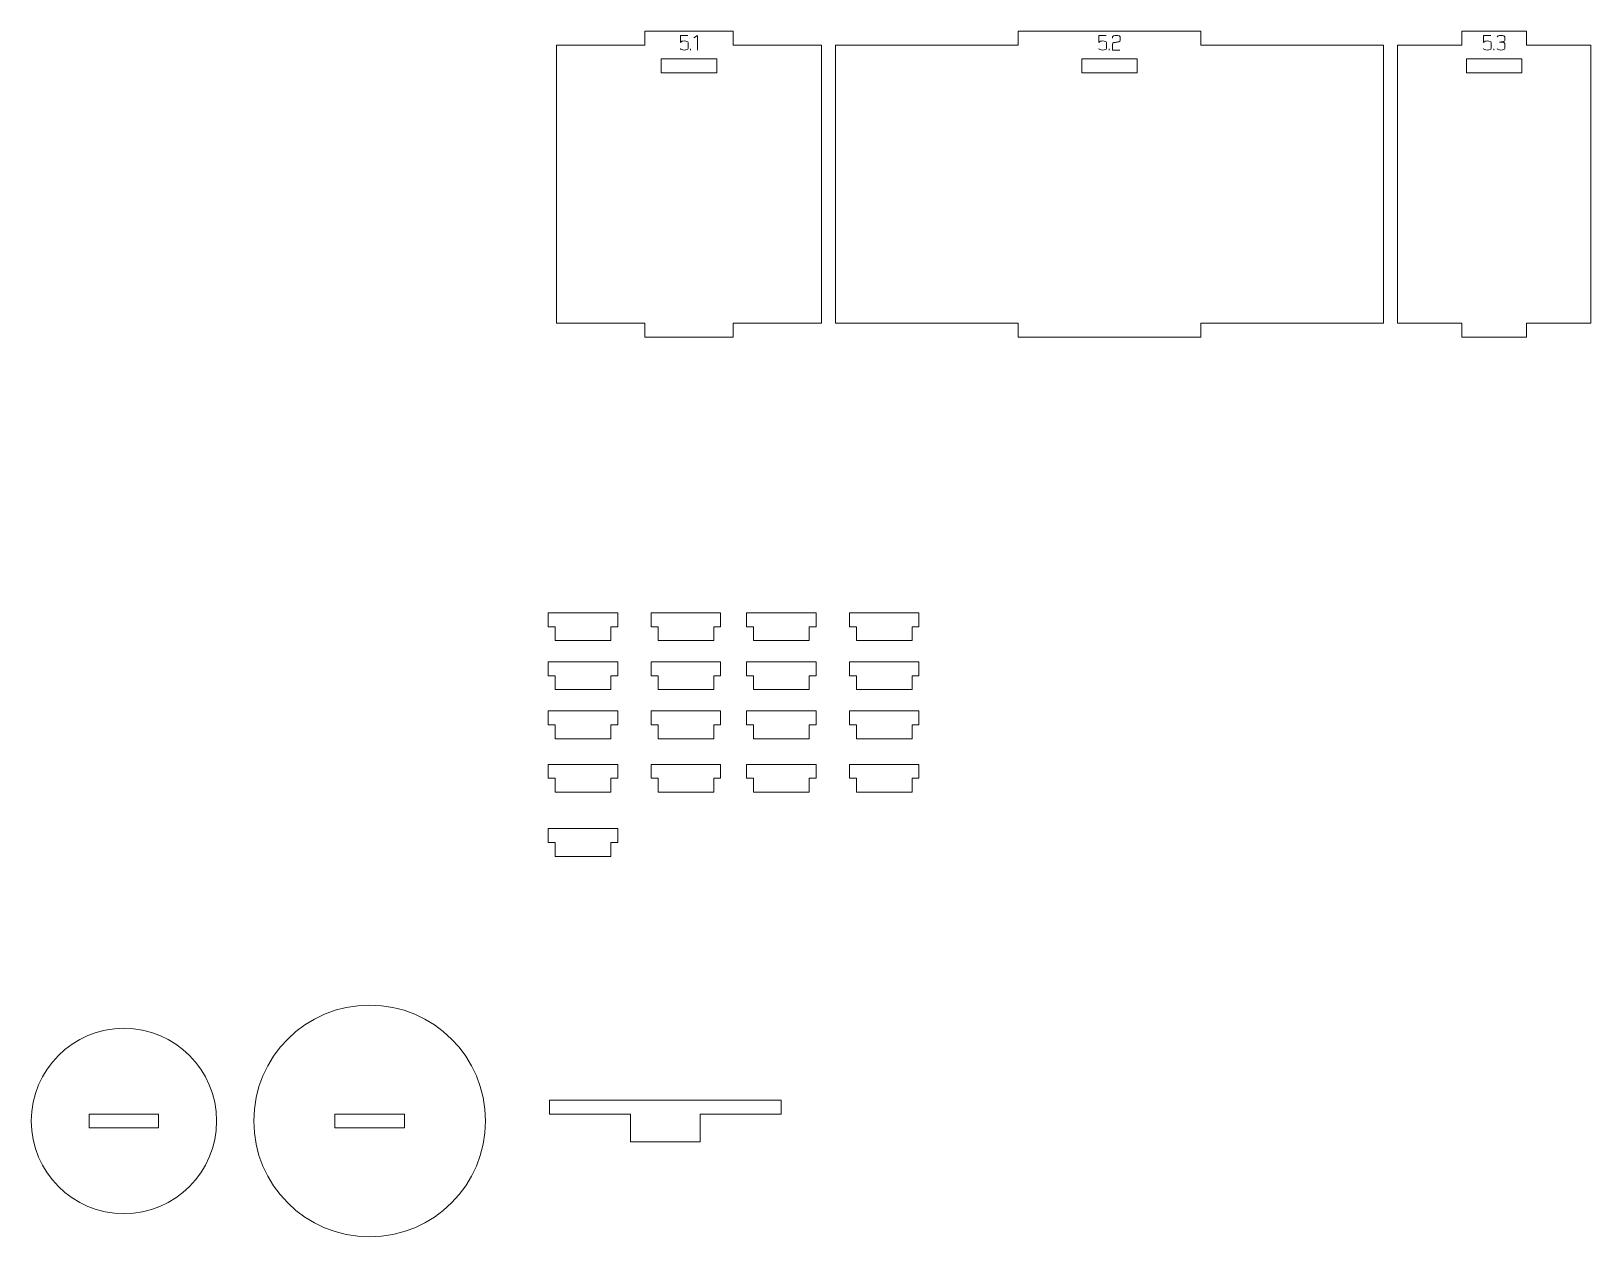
# Model space of a CAD drawing. Header units: centimetres. Extents: x -191 to 212, y -234 to 239.
# Drawn here: x 32.64 to 66.29, y 49.71 to 75.73 of the extents above; entities that cross this region are included whole.
import ezdxf

# ---------------------------------------------------------------- set-up
doc = ezdxf.new("R2010")
doc.units = ezdxf.units.CM
doc.header["$MEASUREMENT"] = 0
doc.layers.add('Capa 1', color=7, linetype='Continuous')

msp = doc.modelspace()

# ---------------------------------------------------------------- hatches: boundary and pattern name
at = {"layer": 'Capa 1', "true_color": 0x3e4095}
h = msp.add_hatch(color=175, dxfattribs=at)
edge = h.paths.add_edge_path()
edge.add_spline(control_points=[(46.73154, 75.32447), (46.708, 75.32447), (46.68835, 75.32791), (46.67261, 75.33479), (46.65686, 75.34167), (46.64899, 75.35), (46.64899, 75.35978), (46.64899, 75.35), (46.65686, 75.34167), (46.67261, 75.33479), (46.68835, 75.32791), (46.708, 75.32447), (46.73154, 75.32447), (46.75508, 75.32447), (46.77473, 75.32791), (46.79047, 75.33479), (46.80622, 75.34167), (46.81409, 75.35), (46.81409, 75.35978), (46.81409, 75.35978), (46.81409, 75.48544), (46.81409, 75.48544), (46.81409, 75.49523), (46.80622, 75.50356), (46.79047, 75.51044), (46.77473, 75.51732), (46.75508, 75.52076), (46.73154, 75.52076), (46.71014, 75.51892), (46.69363, 75.51647), (46.68201, 75.51342), (46.67039, 75.51036), (46.65939, 75.50103), (46.64899, 75.48544), (46.64899, 75.48544), (46.64899, 75.64091), (46.64899, 75.64091), (46.64899, 75.64091), (46.80859, 75.64091), (46.80859, 75.64091), (46.80859, 75.64091), (46.64899, 75.64091), (46.64899, 75.64091), (46.64899, 75.64091), (46.64899, 75.48544), (46.64899, 75.48544), (46.65939, 75.50103), (46.67039, 75.51036), (46.68201, 75.51342), (46.69363, 75.51647), (46.71014, 75.51892), (46.73154, 75.52076), (46.75508, 75.52076), (46.77473, 75.51732), (46.79047, 75.51044), (46.80622, 75.50356), (46.81409, 75.49523), (46.81409, 75.48544), (46.81409, 75.48544), (46.81409, 75.35978), (46.81409, 75.35978), (46.81409, 75.35), (46.80622, 75.34167), (46.79047, 75.33479), (46.77473, 75.32791), (46.75508, 75.32447), (46.73154, 75.32447)], knot_values=[0, 0, 0, 0, 0.04545455, 0.04545455, 0.04545455, 0.09090909, 0.09090909, 0.09090909, 0.13636364, 0.13636364, 0.13636364, 0.18181818, 0.18181818, 0.18181818, 0.22727273, 0.22727273, 0.22727273, 0.27272727, 0.27272727, 0.27272727, 0.31818182, 0.31818182, 0.31818182, 0.36363636, 0.36363636, 0.36363636, 0.40909091, 0.40909091, 0.40909091, 0.45454545, 0.45454545, 0.45454545, 0.5, 0.5, 0.5, 0.54545455, 0.54545455, 0.54545455, 0.59090909, 0.59090909, 0.59090909, 0.63636364, 0.63636364, 0.63636364, 0.68181818, 0.68181818, 0.68181818, 0.72727273, 0.72727273, 0.72727273, 0.77272727, 0.77272727, 0.77272727, 0.81818182, 0.81818182, 0.81818182, 0.86363636, 0.86363636, 0.86363636, 0.90909091, 0.90909091, 0.90909091, 0.95454545, 0.95454545, 0.95454545, 1, 1, 1, 1], degree=3, periodic=1)
h = msp.add_hatch(color=175, dxfattribs=at)
edge = h.paths.add_edge_path()
edge.add_spline(control_points=[(47.01863, 75.64137), (47.01863, 75.64137), (46.9425, 75.58863), (46.9425, 75.58863), (46.9425, 75.58863), (47.01863, 75.64137), (47.01863, 75.64137), (47.01863, 75.64137), (47.01863, 75.32447), (47.01863, 75.32447), (47.01863, 75.32447), (47.01863, 75.64137), (47.01863, 75.64137)], knot_values=[0, 0, 0, 0, 0.25, 0.25, 0.25, 0.5, 0.5, 0.5, 0.75, 0.75, 0.75, 1, 1, 1, 1], degree=3, periodic=1)
h = msp.add_hatch(color=175, dxfattribs=at)
edge = h.paths.add_edge_path()
edge.add_spline(control_points=[(55.76138, 75.32447), (55.73784, 75.32447), (55.71819, 75.32791), (55.70245, 75.33479), (55.6867, 75.34167), (55.67883, 75.35), (55.67883, 75.35978), (55.67883, 75.35), (55.6867, 75.34167), (55.70245, 75.33479), (55.71819, 75.32791), (55.73784, 75.32447), (55.76138, 75.32447), (55.78492, 75.32447), (55.80457, 75.32791), (55.82031, 75.33479), (55.83606, 75.34167), (55.84393, 75.35), (55.84393, 75.35978), (55.84393, 75.35978), (55.84393, 75.48544), (55.84393, 75.48544), (55.84393, 75.49523), (55.83606, 75.50356), (55.82031, 75.51044), (55.80457, 75.51732), (55.78492, 75.52076), (55.76138, 75.52076), (55.73998, 75.51892), (55.72347, 75.51647), (55.71185, 75.51342), (55.70023, 75.51036), (55.68923, 75.50103), (55.67883, 75.48544), (55.67883, 75.48544), (55.67883, 75.64091), (55.67883, 75.64091), (55.67883, 75.64091), (55.83843, 75.64091), (55.83843, 75.64091), (55.83843, 75.64091), (55.67883, 75.64091), (55.67883, 75.64091), (55.67883, 75.64091), (55.67883, 75.48544), (55.67883, 75.48544), (55.68923, 75.50103), (55.70023, 75.51036), (55.71185, 75.51342), (55.72347, 75.51647), (55.73998, 75.51892), (55.76138, 75.52076), (55.78492, 75.52076), (55.80457, 75.51732), (55.82031, 75.51044), (55.83606, 75.50356), (55.84393, 75.49523), (55.84393, 75.48544), (55.84393, 75.48544), (55.84393, 75.35978), (55.84393, 75.35978), (55.84393, 75.35), (55.83606, 75.34167), (55.82031, 75.33479), (55.80457, 75.32791), (55.78492, 75.32447), (55.76138, 75.32447)], knot_values=[0, 0, 0, 0, 0.04545455, 0.04545455, 0.04545455, 0.09090909, 0.09090909, 0.09090909, 0.13636364, 0.13636364, 0.13636364, 0.18181818, 0.18181818, 0.18181818, 0.22727273, 0.22727273, 0.22727273, 0.27272727, 0.27272727, 0.27272727, 0.31818182, 0.31818182, 0.31818182, 0.36363636, 0.36363636, 0.36363636, 0.40909091, 0.40909091, 0.40909091, 0.45454545, 0.45454545, 0.45454545, 0.5, 0.5, 0.5, 0.54545455, 0.54545455, 0.54545455, 0.59090909, 0.59090909, 0.59090909, 0.63636364, 0.63636364, 0.63636364, 0.68181818, 0.68181818, 0.68181818, 0.72727273, 0.72727273, 0.72727273, 0.77272727, 0.77272727, 0.77272727, 0.81818182, 0.81818182, 0.81818182, 0.86363636, 0.86363636, 0.86363636, 0.90909091, 0.90909091, 0.90909091, 0.95454545, 0.95454545, 0.95454545, 1, 1, 1, 1], degree=3, periodic=1)
h = msp.add_hatch(color=175, dxfattribs=at)
edge = h.paths.add_edge_path()
edge.add_spline(control_points=[(55.97188, 75.32447), (55.97188, 75.32447), (55.97188, 75.45701), (55.97188, 75.45701), (55.9728, 75.46893), (55.98365, 75.4781), (56.00444, 75.48452), (56.013, 75.48514), (56.02118, 75.48613), (56.02898, 75.48751), (56.03677, 75.48888), (56.04465, 75.49033), (56.0526, 75.49186), (56.06727, 75.49431), (56.07851, 75.4963), (56.0863, 75.49782), (56.0941, 75.49935), (56.10167, 75.50134), (56.10901, 75.50379), (56.12796, 75.51082), (56.13744, 75.51984), (56.13744, 75.53084), (56.13744, 75.53084), (56.13744, 75.6056), (56.13744, 75.6056), (56.13744, 75.61538), (56.12957, 75.62371), (56.11382, 75.63059), (56.09808, 75.63747), (56.07843, 75.64091), (56.05489, 75.64091), (56.03135, 75.64091), (56.0117, 75.63747), (55.99596, 75.63059), (55.98021, 75.62371), (55.97234, 75.61538), (55.97234, 75.6056), (55.97234, 75.6056), (55.97234, 75.58313), (55.97234, 75.58313), (55.97234, 75.58313), (55.97234, 75.6056), (55.97234, 75.6056), (55.97234, 75.61538), (55.98021, 75.62371), (55.99596, 75.63059), (56.0117, 75.63747), (56.03135, 75.64091), (56.05489, 75.64091), (56.07843, 75.64091), (56.09808, 75.63747), (56.11382, 75.63059), (56.12957, 75.62371), (56.13744, 75.61538), (56.13744, 75.6056), (56.13744, 75.6056), (56.13744, 75.53084), (56.13744, 75.53084), (56.13744, 75.51984), (56.12796, 75.51082), (56.10901, 75.50379), (56.10167, 75.50134), (56.0941, 75.49935), (56.0863, 75.49782), (56.07851, 75.4963), (56.06727, 75.49431), (56.0526, 75.49186), (56.04465, 75.49033), (56.03677, 75.48888), (56.02898, 75.48751), (56.02118, 75.48613), (56.013, 75.48514), (56.00444, 75.48452), (55.98365, 75.4781), (55.9728, 75.46893), (55.97188, 75.45701), (55.97188, 75.45701), (55.97188, 75.32447), (55.97188, 75.32447), (55.97188, 75.32447), (56.12873, 75.32447), (56.12873, 75.32447), (56.12873, 75.32447), (55.97188, 75.32447), (55.97188, 75.32447)], knot_values=[0, 0, 0, 0, 0.03571429, 0.03571429, 0.03571429, 0.07142857, 0.07142857, 0.07142857, 0.10714286, 0.10714286, 0.10714286, 0.14285714, 0.14285714, 0.14285714, 0.17857143, 0.17857143, 0.17857143, 0.21428571, 0.21428571, 0.21428571, 0.25, 0.25, 0.25, 0.28571429, 0.28571429, 0.28571429, 0.32142857, 0.32142857, 0.32142857, 0.35714286, 0.35714286, 0.35714286, 0.39285714, 0.39285714, 0.39285714, 0.42857143, 0.42857143, 0.42857143, 0.46428571, 0.46428571, 0.46428571, 0.5, 0.5, 0.5, 0.53571429, 0.53571429, 0.53571429, 0.57142857, 0.57142857, 0.57142857, 0.60714286, 0.60714286, 0.60714286, 0.64285714, 0.64285714, 0.64285714, 0.67857143, 0.67857143, 0.67857143, 0.71428571, 0.71428571, 0.71428571, 0.75, 0.75, 0.75, 0.78571429, 0.78571429, 0.78571429, 0.82142857, 0.82142857, 0.82142857, 0.85714286, 0.85714286, 0.85714286, 0.89285714, 0.89285714, 0.89285714, 0.92857143, 0.92857143, 0.92857143, 0.96428571, 0.96428571, 0.96428571, 1, 1, 1, 1], degree=3, periodic=1)
h = msp.add_hatch(color=175, dxfattribs=at)
edge = h.paths.add_edge_path()
edge.add_spline(control_points=[(64.06167, 75.32447), (64.03813, 75.32447), (64.01848, 75.32791), (64.00274, 75.33479), (63.98699, 75.34167), (63.97912, 75.35), (63.97912, 75.35978), (63.97912, 75.35), (63.98699, 75.34167), (64.00274, 75.33479), (64.01848, 75.32791), (64.03813, 75.32447), (64.06167, 75.32447), (64.08521, 75.32447), (64.10486, 75.32791), (64.1206, 75.33479), (64.13635, 75.34167), (64.14422, 75.35), (64.14422, 75.35978), (64.14422, 75.35978), (64.14422, 75.48544), (64.14422, 75.48544), (64.14422, 75.49523), (64.13635, 75.50356), (64.1206, 75.51044), (64.10486, 75.51732), (64.08521, 75.52076), (64.06167, 75.52076), (64.04027, 75.51892), (64.02376, 75.51647), (64.01214, 75.51342), (64.00052, 75.51036), (63.98952, 75.50103), (63.97912, 75.48544), (63.97912, 75.48544), (63.97912, 75.64091), (63.97912, 75.64091), (63.97912, 75.64091), (64.13872, 75.64091), (64.13872, 75.64091), (64.13872, 75.64091), (63.97912, 75.64091), (63.97912, 75.64091), (63.97912, 75.64091), (63.97912, 75.48544), (63.97912, 75.48544), (63.98952, 75.50103), (64.00052, 75.51036), (64.01214, 75.51342), (64.02376, 75.51647), (64.04027, 75.51892), (64.06167, 75.52076), (64.08521, 75.52076), (64.10486, 75.51732), (64.1206, 75.51044), (64.13635, 75.50356), (64.14422, 75.49523), (64.14422, 75.48544), (64.14422, 75.48544), (64.14422, 75.35978), (64.14422, 75.35978), (64.14422, 75.35), (64.13635, 75.34167), (64.1206, 75.33479), (64.10486, 75.32791), (64.08521, 75.32447), (64.06167, 75.32447)], knot_values=[0, 0, 0, 0, 0.04545455, 0.04545455, 0.04545455, 0.09090909, 0.09090909, 0.09090909, 0.13636364, 0.13636364, 0.13636364, 0.18181818, 0.18181818, 0.18181818, 0.22727273, 0.22727273, 0.22727273, 0.27272727, 0.27272727, 0.27272727, 0.31818182, 0.31818182, 0.31818182, 0.36363636, 0.36363636, 0.36363636, 0.40909091, 0.40909091, 0.40909091, 0.45454545, 0.45454545, 0.45454545, 0.5, 0.5, 0.5, 0.54545455, 0.54545455, 0.54545455, 0.59090909, 0.59090909, 0.59090909, 0.63636364, 0.63636364, 0.63636364, 0.68181818, 0.68181818, 0.68181818, 0.72727273, 0.72727273, 0.72727273, 0.77272727, 0.77272727, 0.77272727, 0.81818182, 0.81818182, 0.81818182, 0.86363636, 0.86363636, 0.86363636, 0.90909091, 0.90909091, 0.90909091, 0.95454545, 0.95454545, 0.95454545, 1, 1, 1, 1], degree=3, periodic=1)
h = msp.add_hatch(color=175, dxfattribs=at)
edge = h.paths.add_edge_path()
edge.add_spline(control_points=[(64.35518, 75.32447), (64.33164, 75.32447), (64.31199, 75.32791), (64.29625, 75.33479), (64.2805, 75.34167), (64.27263, 75.35), (64.27263, 75.35978), (64.27263, 75.35), (64.2805, 75.34167), (64.29625, 75.33479), (64.31199, 75.32791), (64.33164, 75.32447), (64.35518, 75.32447), (64.37872, 75.32447), (64.39837, 75.32791), (64.41411, 75.33479), (64.42986, 75.34167), (64.43773, 75.35), (64.43773, 75.35978), (64.43773, 75.35978), (64.43773, 75.46297), (64.43773, 75.46297), (64.43773, 75.47123), (64.43207, 75.47841), (64.42076, 75.48452), (64.40945, 75.49064), (64.37628, 75.49477), (64.32124, 75.49691), (64.37597, 75.50027), (64.40884, 75.50425), (64.41984, 75.50883), (64.43085, 75.51342), (64.43681, 75.52091), (64.43773, 75.5313), (64.43773, 75.5313), (64.43773, 75.6056), (64.43773, 75.6056), (64.43773, 75.61538), (64.42986, 75.62371), (64.41411, 75.63059), (64.39837, 75.63747), (64.37872, 75.64091), (64.35518, 75.64091), (64.33164, 75.64091), (64.31199, 75.63747), (64.29625, 75.63059), (64.2805, 75.62371), (64.27263, 75.61538), (64.27263, 75.6056), (64.27263, 75.61538), (64.2805, 75.62371), (64.29625, 75.63059), (64.31199, 75.63747), (64.33164, 75.64091), (64.35518, 75.64091), (64.37872, 75.64091), (64.39837, 75.63747), (64.41411, 75.63059), (64.42986, 75.62371), (64.43773, 75.61538), (64.43773, 75.6056), (64.43773, 75.6056), (64.43773, 75.5313), (64.43773, 75.5313), (64.43681, 75.52091), (64.43085, 75.51342), (64.41984, 75.50883), (64.40884, 75.50425), (64.37597, 75.50027), (64.32124, 75.49691), (64.37628, 75.49477), (64.40945, 75.49064), (64.42076, 75.48452), (64.43207, 75.47841), (64.43773, 75.47123), (64.43773, 75.46297), (64.43773, 75.46297), (64.43773, 75.35978), (64.43773, 75.35978), (64.43773, 75.35), (64.42986, 75.34167), (64.41411, 75.33479), (64.39837, 75.32791), (64.37872, 75.32447), (64.35518, 75.32447)], knot_values=[0, 0, 0, 0, 0.03571429, 0.03571429, 0.03571429, 0.07142857, 0.07142857, 0.07142857, 0.10714286, 0.10714286, 0.10714286, 0.14285714, 0.14285714, 0.14285714, 0.17857143, 0.17857143, 0.17857143, 0.21428571, 0.21428571, 0.21428571, 0.25, 0.25, 0.25, 0.28571429, 0.28571429, 0.28571429, 0.32142857, 0.32142857, 0.32142857, 0.35714286, 0.35714286, 0.35714286, 0.39285714, 0.39285714, 0.39285714, 0.42857143, 0.42857143, 0.42857143, 0.46428571, 0.46428571, 0.46428571, 0.5, 0.5, 0.5, 0.53571429, 0.53571429, 0.53571429, 0.57142857, 0.57142857, 0.57142857, 0.60714286, 0.60714286, 0.60714286, 0.64285714, 0.64285714, 0.64285714, 0.67857143, 0.67857143, 0.67857143, 0.71428571, 0.71428571, 0.71428571, 0.75, 0.75, 0.75, 0.78571429, 0.78571429, 0.78571429, 0.82142857, 0.82142857, 0.82142857, 0.85714286, 0.85714286, 0.85714286, 0.89285714, 0.89285714, 0.89285714, 0.92857143, 0.92857143, 0.92857143, 0.96428571, 0.96428571, 0.96428571, 1, 1, 1, 1], degree=3, periodic=1)
h = msp.add_hatch(color=175, dxfattribs=at)
edge = h.paths.add_edge_path()
edge.add_spline(control_points=[(46.86912, 75.32447), (46.86912, 75.32447), (46.86912, 75.34694), (46.86912, 75.34694), (46.86912, 75.34694), (46.86912, 75.32447), (46.86912, 75.32447)], knot_values=[0, 0, 0, 0, 0.5, 0.5, 0.5, 1, 1, 1, 1], degree=3, periodic=1)
h = msp.add_hatch(color=175, dxfattribs=at)
edge = h.paths.add_edge_path()
edge.add_spline(control_points=[(55.89896, 75.32447), (55.89896, 75.32447), (55.89896, 75.34694), (55.89896, 75.34694), (55.89896, 75.34694), (55.89896, 75.32447), (55.89896, 75.32447)], knot_values=[0, 0, 0, 0, 0.5, 0.5, 0.5, 1, 1, 1, 1], degree=3, periodic=1)
h = msp.add_hatch(color=175, dxfattribs=at)
edge = h.paths.add_edge_path()
edge.add_spline(control_points=[(64.19925, 75.32447), (64.19925, 75.32447), (64.19925, 75.34694), (64.19925, 75.34694), (64.19925, 75.34694), (64.19925, 75.32447), (64.19925, 75.32447)], knot_values=[0, 0, 0, 0, 0.5, 0.5, 0.5, 1, 1, 1, 1], degree=3, periodic=1)

# ---------------------------------------------------------------- linework, layer by layer
at = {"layer": 'Capa 1', "color": 240, "lineweight": 9}
for points, knots in [([(43.97399, 75.43087), (43.97399, 75.43087), (43.97399, 69.43087), (43.97399, 69.43087), (43.97399, 69.43087), (45.88054, 69.43087), (45.88054, 69.43087), (45.88054, 69.43087), (45.88054, 69.13087), (45.88054, 69.13087), (45.88054, 69.13087), (47.78709, 69.13087), (47.78709, 69.13087), (47.78709, 69.13087), (47.78709, 69.43087), (47.78709, 69.43087), (47.78709, 69.43087), (49.69364, 69.43087), (49.69364, 69.43087), (49.69364, 69.43087), (49.69364, 75.43087), (49.69364, 75.43087), (49.69364, 75.43087), (47.78709, 75.43087), (47.78709, 75.43087), (47.78709, 75.43087), (47.78709, 75.73087), (47.78709, 75.73087), (47.78709, 75.73087), (45.88054, 75.73087), (45.88054, 75.73087), (45.88054, 75.73087), (45.88054, 75.43087), (45.88054, 75.43087), (45.88054, 75.43087), (43.97399, 75.43087), (43.97399, 75.43087)], [0, 0, 0, 0, 0.08333333, 0.08333333, 0.08333333, 0.16666667, 0.16666667, 0.16666667, 0.25, 0.25, 0.25, 0.33333333, 0.33333333, 0.33333333, 0.41666667, 0.41666667, 0.41666667, 0.5, 0.5, 0.5, 0.58333333, 0.58333333, 0.58333333, 0.66666667, 0.66666667, 0.66666667, 0.75, 0.75, 0.75, 0.83333333, 0.83333333, 0.83333333, 0.91666667, 0.91666667, 0.91666667, 1, 1, 1, 1]), ([(49.99364, 75.43087), (49.99364, 75.43087), (49.99364, 69.43087), (49.99364, 69.43087), (49.99364, 69.43087), (53.93664, 69.43087), (53.93664, 69.43087), (53.93664, 69.43087), (53.93664, 69.13087), (53.93664, 69.13087), (53.93664, 69.13087), (57.87963, 69.13087), (57.87963, 69.13087), (57.87963, 69.13087), (57.87963, 69.43087), (57.87963, 69.43087), (57.87963, 69.43087), (61.82262, 69.43087), (61.82262, 69.43087), (61.82262, 69.43087), (61.82262, 75.43087), (61.82262, 75.43087), (61.82262, 75.43087), (57.87963, 75.43087), (57.87963, 75.43087), (57.87963, 75.43087), (57.87963, 75.73087), (57.87963, 75.73087), (57.87963, 75.73087), (53.93664, 75.73087), (53.93664, 75.73087), (53.93664, 75.73087), (53.93664, 75.43087), (53.93664, 75.43087), (53.93664, 75.43087), (49.99364, 75.43087), (49.99364, 75.43087)], [0, 0, 0, 0, 0.08333333, 0.08333333, 0.08333333, 0.16666667, 0.16666667, 0.16666667, 0.25, 0.25, 0.25, 0.33333333, 0.33333333, 0.33333333, 0.41666667, 0.41666667, 0.41666667, 0.5, 0.5, 0.5, 0.58333333, 0.58333333, 0.58333333, 0.66666667, 0.66666667, 0.66666667, 0.75, 0.75, 0.75, 0.83333333, 0.83333333, 0.83333333, 0.91666667, 0.91666667, 0.91666667, 1, 1, 1, 1]), ([(62.12262, 75.43087), (62.12262, 75.43087), (62.12262, 69.43087), (62.12262, 69.43087), (62.12262, 69.43087), (63.51316, 69.43087), (63.51316, 69.43087), (63.51316, 69.43087), (63.51316, 69.13087), (63.51316, 69.13087), (63.51316, 69.13087), (64.90369, 69.13087), (64.90369, 69.13087), (64.90369, 69.13087), (64.90369, 69.43087), (64.90369, 69.43087), (64.90369, 69.43087), (66.29422, 69.43087), (66.29422, 69.43087), (66.29422, 69.43087), (66.29422, 75.43087), (66.29422, 75.43087), (66.29422, 75.43087), (64.90369, 75.43087), (64.90369, 75.43087), (64.90369, 75.43087), (64.90369, 75.73087), (64.90369, 75.73087), (64.90369, 75.73087), (63.51316, 75.73087), (63.51316, 75.73087), (63.51316, 75.73087), (63.51316, 75.43087), (63.51316, 75.43087), (63.51316, 75.43087), (62.12262, 75.43087), (62.12262, 75.43087)], [0, 0, 0, 0, 0.08333333, 0.08333333, 0.08333333, 0.16666667, 0.16666667, 0.16666667, 0.25, 0.25, 0.25, 0.33333333, 0.33333333, 0.33333333, 0.41666667, 0.41666667, 0.41666667, 0.5, 0.5, 0.5, 0.58333333, 0.58333333, 0.58333333, 0.66666667, 0.66666667, 0.66666667, 0.75, 0.75, 0.75, 0.83333333, 0.83333333, 0.83333333, 0.91666667, 0.91666667, 0.91666667, 1, 1, 1, 1]), ([(46.23381, 74.83107), (46.23381, 74.83107), (47.43381, 74.83107), (47.43381, 74.83107), (47.43381, 74.83107), (47.43381, 75.13107), (47.43381, 75.13107), (47.43381, 75.13107), (46.23381, 75.13107), (46.23381, 75.13107), (46.23381, 75.13107), (46.23381, 74.83107), (46.23381, 74.83107)], [0, 0, 0, 0, 0.25, 0.25, 0.25, 0.5, 0.5, 0.5, 0.75, 0.75, 0.75, 1, 1, 1, 1]), ([(55.30813, 74.83107), (55.30813, 74.83107), (56.50813, 74.83107), (56.50813, 74.83107), (56.50813, 74.83107), (56.50813, 75.13107), (56.50813, 75.13107), (56.50813, 75.13107), (55.30813, 75.13107), (55.30813, 75.13107), (55.30813, 75.13107), (55.30813, 74.83107), (55.30813, 74.83107)], [0, 0, 0, 0, 0.25, 0.25, 0.25, 0.5, 0.5, 0.5, 0.75, 0.75, 0.75, 1, 1, 1, 1]), ([(63.60842, 74.83107), (63.60842, 74.83107), (64.80842, 74.83107), (64.80842, 74.83107), (64.80842, 74.83107), (64.80842, 75.13107), (64.80842, 75.13107), (64.80842, 75.13107), (63.60842, 75.13107), (63.60842, 75.13107), (63.60842, 75.13107), (63.60842, 74.83107), (63.60842, 74.83107)], [0, 0, 0, 0, 0.25, 0.25, 0.25, 0.5, 0.5, 0.5, 0.75, 0.75, 0.75, 1, 1, 1, 1]), ([(45.14696, 62.87888), (45.14696, 62.87888), (45.14696, 62.57888), (45.14696, 62.57888), (45.14696, 62.57888), (43.94696, 62.57888), (43.94696, 62.57888), (43.94696, 62.57888), (43.94696, 62.87888), (43.94696, 62.87888), (43.94696, 62.87888), (43.79696, 62.87888), (43.79696, 62.87888), (43.79696, 62.87888), (43.79696, 63.17888), (43.79696, 63.17888), (43.79696, 63.17888), (45.29696, 63.17888), (45.29696, 63.17888), (45.29696, 63.17888), (45.29696, 62.87888), (45.29696, 62.87888), (45.29696, 62.87888), (45.14696, 62.87888), (45.14696, 62.87888)], [0, 0, 0, 0, 0.125, 0.125, 0.125, 0.25, 0.25, 0.25, 0.375, 0.375, 0.375, 0.5, 0.5, 0.5, 0.625, 0.625, 0.625, 0.75, 0.75, 0.75, 0.875, 0.875, 0.875, 1, 1, 1, 1]), ([(47.36729, 62.87888), (47.36729, 62.87888), (47.36729, 62.57888), (47.36729, 62.57888), (47.36729, 62.57888), (46.16729, 62.57888), (46.16729, 62.57888), (46.16729, 62.57888), (46.16729, 62.87888), (46.16729, 62.87888), (46.16729, 62.87888), (46.01729, 62.87888), (46.01729, 62.87888), (46.01729, 62.87888), (46.01729, 63.17888), (46.01729, 63.17888), (46.01729, 63.17888), (47.51729, 63.17888), (47.51729, 63.17888), (47.51729, 63.17888), (47.51729, 62.87888), (47.51729, 62.87888), (47.51729, 62.87888), (47.36729, 62.87888), (47.36729, 62.87888)], [0, 0, 0, 0, 0.125, 0.125, 0.125, 0.25, 0.25, 0.25, 0.375, 0.375, 0.375, 0.5, 0.5, 0.5, 0.625, 0.625, 0.625, 0.75, 0.75, 0.75, 0.875, 0.875, 0.875, 1, 1, 1, 1]), ([(49.42721, 62.87888), (49.42721, 62.87888), (49.42721, 62.57888), (49.42721, 62.57888), (49.42721, 62.57888), (48.22721, 62.57888), (48.22721, 62.57888), (48.22721, 62.57888), (48.22721, 62.87888), (48.22721, 62.87888), (48.22721, 62.87888), (48.07721, 62.87888), (48.07721, 62.87888), (48.07721, 62.87888), (48.07721, 63.17888), (48.07721, 63.17888), (48.07721, 63.17888), (49.57721, 63.17888), (49.57721, 63.17888), (49.57721, 63.17888), (49.57721, 62.87888), (49.57721, 62.87888), (49.57721, 62.87888), (49.42721, 62.87888), (49.42721, 62.87888)], [0, 0, 0, 0, 0.125, 0.125, 0.125, 0.25, 0.25, 0.25, 0.375, 0.375, 0.375, 0.5, 0.5, 0.5, 0.625, 0.625, 0.625, 0.75, 0.75, 0.75, 0.875, 0.875, 0.875, 1, 1, 1, 1]), ([(51.64754, 62.87888), (51.64754, 62.87888), (51.64754, 62.57888), (51.64754, 62.57888), (51.64754, 62.57888), (50.44754, 62.57888), (50.44754, 62.57888), (50.44754, 62.57888), (50.44754, 62.87888), (50.44754, 62.87888), (50.44754, 62.87888), (50.29754, 62.87888), (50.29754, 62.87888), (50.29754, 62.87888), (50.29754, 63.17888), (50.29754, 63.17888), (50.29754, 63.17888), (51.79754, 63.17888), (51.79754, 63.17888), (51.79754, 63.17888), (51.79754, 62.87888), (51.79754, 62.87888), (51.79754, 62.87888), (51.64754, 62.87888), (51.64754, 62.87888)], [0, 0, 0, 0, 0.125, 0.125, 0.125, 0.25, 0.25, 0.25, 0.375, 0.375, 0.375, 0.5, 0.5, 0.5, 0.625, 0.625, 0.625, 0.75, 0.75, 0.75, 0.875, 0.875, 0.875, 1, 1, 1, 1]), ([(45.14696, 61.82308), (45.14696, 61.82308), (45.14696, 61.52308), (45.14696, 61.52308), (45.14696, 61.52308), (43.94696, 61.52308), (43.94696, 61.52308), (43.94696, 61.52308), (43.94696, 61.82308), (43.94696, 61.82308), (43.94696, 61.82308), (43.79696, 61.82308), (43.79696, 61.82308), (43.79696, 61.82308), (43.79696, 62.12308), (43.79696, 62.12308), (43.79696, 62.12308), (45.29696, 62.12308), (45.29696, 62.12308), (45.29696, 62.12308), (45.29696, 61.82308), (45.29696, 61.82308), (45.29696, 61.82308), (45.14696, 61.82308), (45.14696, 61.82308)], [0, 0, 0, 0, 0.125, 0.125, 0.125, 0.25, 0.25, 0.25, 0.375, 0.375, 0.375, 0.5, 0.5, 0.5, 0.625, 0.625, 0.625, 0.75, 0.75, 0.75, 0.875, 0.875, 0.875, 1, 1, 1, 1]), ([(47.36729, 61.82308), (47.36729, 61.82308), (47.36729, 61.52308), (47.36729, 61.52308), (47.36729, 61.52308), (46.16729, 61.52308), (46.16729, 61.52308), (46.16729, 61.52308), (46.16729, 61.82308), (46.16729, 61.82308), (46.16729, 61.82308), (46.01729, 61.82308), (46.01729, 61.82308), (46.01729, 61.82308), (46.01729, 62.12308), (46.01729, 62.12308), (46.01729, 62.12308), (47.51729, 62.12308), (47.51729, 62.12308), (47.51729, 62.12308), (47.51729, 61.82308), (47.51729, 61.82308), (47.51729, 61.82308), (47.36729, 61.82308), (47.36729, 61.82308)], [0, 0, 0, 0, 0.125, 0.125, 0.125, 0.25, 0.25, 0.25, 0.375, 0.375, 0.375, 0.5, 0.5, 0.5, 0.625, 0.625, 0.625, 0.75, 0.75, 0.75, 0.875, 0.875, 0.875, 1, 1, 1, 1]), ([(49.42721, 61.82308), (49.42721, 61.82308), (49.42721, 61.52308), (49.42721, 61.52308), (49.42721, 61.52308), (48.22721, 61.52308), (48.22721, 61.52308), (48.22721, 61.52308), (48.22721, 61.82308), (48.22721, 61.82308), (48.22721, 61.82308), (48.07721, 61.82308), (48.07721, 61.82308), (48.07721, 61.82308), (48.07721, 62.12308), (48.07721, 62.12308), (48.07721, 62.12308), (49.57721, 62.12308), (49.57721, 62.12308), (49.57721, 62.12308), (49.57721, 61.82308), (49.57721, 61.82308), (49.57721, 61.82308), (49.42721, 61.82308), (49.42721, 61.82308)], [0, 0, 0, 0, 0.125, 0.125, 0.125, 0.25, 0.25, 0.25, 0.375, 0.375, 0.375, 0.5, 0.5, 0.5, 0.625, 0.625, 0.625, 0.75, 0.75, 0.75, 0.875, 0.875, 0.875, 1, 1, 1, 1]), ([(51.64754, 61.82308), (51.64754, 61.82308), (51.64754, 61.52308), (51.64754, 61.52308), (51.64754, 61.52308), (50.44754, 61.52308), (50.44754, 61.52308), (50.44754, 61.52308), (50.44754, 61.82308), (50.44754, 61.82308), (50.44754, 61.82308), (50.29754, 61.82308), (50.29754, 61.82308), (50.29754, 61.82308), (50.29754, 62.12308), (50.29754, 62.12308), (50.29754, 62.12308), (51.79754, 62.12308), (51.79754, 62.12308), (51.79754, 62.12308), (51.79754, 61.82308), (51.79754, 61.82308), (51.79754, 61.82308), (51.64754, 61.82308), (51.64754, 61.82308)], [0, 0, 0, 0, 0.125, 0.125, 0.125, 0.25, 0.25, 0.25, 0.375, 0.375, 0.375, 0.5, 0.5, 0.5, 0.625, 0.625, 0.625, 0.75, 0.75, 0.75, 0.875, 0.875, 0.875, 1, 1, 1, 1]), ([(45.14696, 60.76221), (45.14696, 60.76221), (45.14696, 60.46221), (45.14696, 60.46221), (45.14696, 60.46221), (43.94696, 60.46221), (43.94696, 60.46221), (43.94696, 60.46221), (43.94696, 60.76221), (43.94696, 60.76221), (43.94696, 60.76221), (43.79696, 60.76221), (43.79696, 60.76221), (43.79696, 60.76221), (43.79696, 61.06221), (43.79696, 61.06221), (43.79696, 61.06221), (45.29696, 61.06221), (45.29696, 61.06221), (45.29696, 61.06221), (45.29696, 60.76221), (45.29696, 60.76221), (45.29696, 60.76221), (45.14696, 60.76221), (45.14696, 60.76221)], [0, 0, 0, 0, 0.125, 0.125, 0.125, 0.25, 0.25, 0.25, 0.375, 0.375, 0.375, 0.5, 0.5, 0.5, 0.625, 0.625, 0.625, 0.75, 0.75, 0.75, 0.875, 0.875, 0.875, 1, 1, 1, 1]), ([(47.36729, 60.76221), (47.36729, 60.76221), (47.36729, 60.46221), (47.36729, 60.46221), (47.36729, 60.46221), (46.16729, 60.46221), (46.16729, 60.46221), (46.16729, 60.46221), (46.16729, 60.76221), (46.16729, 60.76221), (46.16729, 60.76221), (46.01729, 60.76221), (46.01729, 60.76221), (46.01729, 60.76221), (46.01729, 61.06221), (46.01729, 61.06221), (46.01729, 61.06221), (47.51729, 61.06221), (47.51729, 61.06221), (47.51729, 61.06221), (47.51729, 60.76221), (47.51729, 60.76221), (47.51729, 60.76221), (47.36729, 60.76221), (47.36729, 60.76221)], [0, 0, 0, 0, 0.125, 0.125, 0.125, 0.25, 0.25, 0.25, 0.375, 0.375, 0.375, 0.5, 0.5, 0.5, 0.625, 0.625, 0.625, 0.75, 0.75, 0.75, 0.875, 0.875, 0.875, 1, 1, 1, 1]), ([(49.42721, 60.76221), (49.42721, 60.76221), (49.42721, 60.46221), (49.42721, 60.46221), (49.42721, 60.46221), (48.22721, 60.46221), (48.22721, 60.46221), (48.22721, 60.46221), (48.22721, 60.76221), (48.22721, 60.76221), (48.22721, 60.76221), (48.07721, 60.76221), (48.07721, 60.76221), (48.07721, 60.76221), (48.07721, 61.06221), (48.07721, 61.06221), (48.07721, 61.06221), (49.57721, 61.06221), (49.57721, 61.06221), (49.57721, 61.06221), (49.57721, 60.76221), (49.57721, 60.76221), (49.57721, 60.76221), (49.42721, 60.76221), (49.42721, 60.76221)], [0, 0, 0, 0, 0.125, 0.125, 0.125, 0.25, 0.25, 0.25, 0.375, 0.375, 0.375, 0.5, 0.5, 0.5, 0.625, 0.625, 0.625, 0.75, 0.75, 0.75, 0.875, 0.875, 0.875, 1, 1, 1, 1]), ([(51.64754, 60.76221), (51.64754, 60.76221), (51.64754, 60.46221), (51.64754, 60.46221), (51.64754, 60.46221), (50.44754, 60.46221), (50.44754, 60.46221), (50.44754, 60.46221), (50.44754, 60.76221), (50.44754, 60.76221), (50.44754, 60.76221), (50.29754, 60.76221), (50.29754, 60.76221), (50.29754, 60.76221), (50.29754, 61.06221), (50.29754, 61.06221), (50.29754, 61.06221), (51.79754, 61.06221), (51.79754, 61.06221), (51.79754, 61.06221), (51.79754, 60.76221), (51.79754, 60.76221), (51.79754, 60.76221), (51.64754, 60.76221), (51.64754, 60.76221)], [0, 0, 0, 0, 0.125, 0.125, 0.125, 0.25, 0.25, 0.25, 0.375, 0.375, 0.375, 0.5, 0.5, 0.5, 0.625, 0.625, 0.625, 0.75, 0.75, 0.75, 0.875, 0.875, 0.875, 1, 1, 1, 1]), ([(45.14696, 59.60773), (45.14696, 59.60773), (45.14696, 59.30773), (45.14696, 59.30773), (45.14696, 59.30773), (43.94696, 59.30773), (43.94696, 59.30773), (43.94696, 59.30773), (43.94696, 59.60773), (43.94696, 59.60773), (43.94696, 59.60773), (43.79696, 59.60773), (43.79696, 59.60773), (43.79696, 59.60773), (43.79696, 59.90773), (43.79696, 59.90773), (43.79696, 59.90773), (45.29696, 59.90773), (45.29696, 59.90773), (45.29696, 59.90773), (45.29696, 59.60773), (45.29696, 59.60773), (45.29696, 59.60773), (45.14696, 59.60773), (45.14696, 59.60773)], [0, 0, 0, 0, 0.125, 0.125, 0.125, 0.25, 0.25, 0.25, 0.375, 0.375, 0.375, 0.5, 0.5, 0.5, 0.625, 0.625, 0.625, 0.75, 0.75, 0.75, 0.875, 0.875, 0.875, 1, 1, 1, 1]), ([(47.36729, 59.60773), (47.36729, 59.60773), (47.36729, 59.30773), (47.36729, 59.30773), (47.36729, 59.30773), (46.16729, 59.30773), (46.16729, 59.30773), (46.16729, 59.30773), (46.16729, 59.60773), (46.16729, 59.60773), (46.16729, 59.60773), (46.01729, 59.60773), (46.01729, 59.60773), (46.01729, 59.60773), (46.01729, 59.90773), (46.01729, 59.90773), (46.01729, 59.90773), (47.51729, 59.90773), (47.51729, 59.90773), (47.51729, 59.90773), (47.51729, 59.60773), (47.51729, 59.60773), (47.51729, 59.60773), (47.36729, 59.60773), (47.36729, 59.60773)], [0, 0, 0, 0, 0.125, 0.125, 0.125, 0.25, 0.25, 0.25, 0.375, 0.375, 0.375, 0.5, 0.5, 0.5, 0.625, 0.625, 0.625, 0.75, 0.75, 0.75, 0.875, 0.875, 0.875, 1, 1, 1, 1]), ([(49.42721, 59.60773), (49.42721, 59.60773), (49.42721, 59.30773), (49.42721, 59.30773), (49.42721, 59.30773), (48.22721, 59.30773), (48.22721, 59.30773), (48.22721, 59.30773), (48.22721, 59.60773), (48.22721, 59.60773), (48.22721, 59.60773), (48.07721, 59.60773), (48.07721, 59.60773), (48.07721, 59.60773), (48.07721, 59.90773), (48.07721, 59.90773), (48.07721, 59.90773), (49.57721, 59.90773), (49.57721, 59.90773), (49.57721, 59.90773), (49.57721, 59.60773), (49.57721, 59.60773), (49.57721, 59.60773), (49.42721, 59.60773), (49.42721, 59.60773)], [0, 0, 0, 0, 0.125, 0.125, 0.125, 0.25, 0.25, 0.25, 0.375, 0.375, 0.375, 0.5, 0.5, 0.5, 0.625, 0.625, 0.625, 0.75, 0.75, 0.75, 0.875, 0.875, 0.875, 1, 1, 1, 1]), ([(51.64754, 59.60773), (51.64754, 59.60773), (51.64754, 59.30773), (51.64754, 59.30773), (51.64754, 59.30773), (50.44754, 59.30773), (50.44754, 59.30773), (50.44754, 59.30773), (50.44754, 59.60773), (50.44754, 59.60773), (50.44754, 59.60773), (50.29754, 59.60773), (50.29754, 59.60773), (50.29754, 59.60773), (50.29754, 59.90773), (50.29754, 59.90773), (50.29754, 59.90773), (51.79754, 59.90773), (51.79754, 59.90773), (51.79754, 59.90773), (51.79754, 59.60773), (51.79754, 59.60773), (51.79754, 59.60773), (51.64754, 59.60773), (51.64754, 59.60773)], [0, 0, 0, 0, 0.125, 0.125, 0.125, 0.25, 0.25, 0.25, 0.375, 0.375, 0.375, 0.5, 0.5, 0.5, 0.625, 0.625, 0.625, 0.75, 0.75, 0.75, 0.875, 0.875, 0.875, 1, 1, 1, 1]), ([(45.14696, 58.22208), (45.14696, 58.22208), (45.14696, 57.92208), (45.14696, 57.92208), (45.14696, 57.92208), (43.94696, 57.92208), (43.94696, 57.92208), (43.94696, 57.92208), (43.94696, 58.22208), (43.94696, 58.22208), (43.94696, 58.22208), (43.79696, 58.22208), (43.79696, 58.22208), (43.79696, 58.22208), (43.79696, 58.52208), (43.79696, 58.52208), (43.79696, 58.52208), (45.29696, 58.52208), (45.29696, 58.52208), (45.29696, 58.52208), (45.29696, 58.22208), (45.29696, 58.22208), (45.29696, 58.22208), (45.14696, 58.22208), (45.14696, 58.22208)], [0, 0, 0, 0, 0.125, 0.125, 0.125, 0.25, 0.25, 0.25, 0.375, 0.375, 0.375, 0.5, 0.5, 0.5, 0.625, 0.625, 0.625, 0.75, 0.75, 0.75, 0.875, 0.875, 0.875, 1, 1, 1, 1]), ([(39.943, 54.71376), (41.32371, 54.71376), (42.443, 53.59447), (42.443, 52.21376), (42.443, 50.83305), (41.32371, 49.71376), (39.943, 49.71376), (38.56229, 49.71376), (37.443, 50.83305), (37.443, 52.21376), (37.443, 53.59447), (38.56229, 54.71376), (39.943, 54.71376)], [0, 0, 0, 0, 0.25, 0.25, 0.25, 0.5, 0.5, 0.5, 0.75, 0.75, 0.75, 1, 1, 1, 1]), ([(34.64034, 54.21376), (35.74491, 54.21376), (36.64034, 53.31833), (36.64034, 52.21376), (36.64034, 51.10919), (35.74491, 50.21376), (34.64034, 50.21376), (33.53577, 50.21376), (32.64034, 51.10919), (32.64034, 52.21376), (32.64034, 53.31833), (33.53577, 54.21376), (34.64034, 54.21376)], [0, 0, 0, 0, 0.25, 0.25, 0.25, 0.5, 0.5, 0.5, 0.75, 0.75, 0.75, 1, 1, 1, 1]), ([(43.82257, 52.66376), (43.82257, 52.66376), (48.82257, 52.66376), (48.82257, 52.66376), (48.82257, 52.66376), (48.82257, 52.36376), (48.82257, 52.36376), (48.82257, 52.36376), (47.07257, 52.36376), (47.07257, 52.36376), (47.07257, 52.36376), (47.07257, 51.76376), (47.07257, 51.76376), (47.07257, 51.76376), (45.57257, 51.76376), (45.57257, 51.76376), (45.57257, 51.76376), (45.57257, 52.36376), (45.57257, 52.36376), (45.57257, 52.36376), (43.82257, 52.36376), (43.82257, 52.36376), (43.82257, 52.36376), (43.82257, 52.66376), (43.82257, 52.66376)], [0, 0, 0, 0, 0.125, 0.125, 0.125, 0.25, 0.25, 0.25, 0.375, 0.375, 0.375, 0.5, 0.5, 0.5, 0.625, 0.625, 0.625, 0.75, 0.75, 0.75, 0.875, 0.875, 0.875, 1, 1, 1, 1]), ([(33.89034, 52.35876), (33.89034, 52.35876), (35.39034, 52.35876), (35.39034, 52.35876), (35.39034, 52.35876), (35.39034, 52.06876), (35.39034, 52.06876), (35.39034, 52.06876), (33.89034, 52.06876), (33.89034, 52.06876), (33.89034, 52.06876), (33.89034, 52.35876), (33.89034, 52.35876)], [0, 0, 0, 0, 0.25, 0.25, 0.25, 0.5, 0.5, 0.5, 0.75, 0.75, 0.75, 1, 1, 1, 1]), ([(39.193, 52.35876), (39.193, 52.35876), (40.693, 52.35876), (40.693, 52.35876), (40.693, 52.35876), (40.693, 52.06876), (40.693, 52.06876), (40.693, 52.06876), (39.193, 52.06876), (39.193, 52.06876), (39.193, 52.06876), (39.193, 52.35876), (39.193, 52.35876)], [0, 0, 0, 0, 0.25, 0.25, 0.25, 0.5, 0.5, 0.5, 0.75, 0.75, 0.75, 1, 1, 1, 1])]:
    msp.add_open_spline(points, degree=3, knots=knots, dxfattribs=at)
at = {"layer": 'Capa 1', "color": 114, "lineweight": 9}
for points, knots in [([(46.73154, 75.32447), (46.708, 75.32447), (46.68835, 75.32791), (46.67261, 75.33479), (46.65686, 75.34167), (46.64899, 75.35), (46.64899, 75.35978), (46.64899, 75.35), (46.65686, 75.34167), (46.67261, 75.33479), (46.68835, 75.32791), (46.708, 75.32447), (46.73154, 75.32447), (46.75508, 75.32447), (46.77473, 75.32791), (46.79047, 75.33479), (46.80622, 75.34167), (46.81409, 75.35), (46.81409, 75.35978), (46.81409, 75.35978), (46.81409, 75.48544), (46.81409, 75.48544), (46.81409, 75.49523), (46.80622, 75.50356), (46.79047, 75.51044), (46.77473, 75.51732), (46.75508, 75.52076), (46.73154, 75.52076), (46.71014, 75.51892), (46.69363, 75.51647), (46.68201, 75.51342), (46.67039, 75.51036), (46.65939, 75.50103), (46.64899, 75.48544), (46.64899, 75.48544), (46.64899, 75.64091), (46.64899, 75.64091), (46.64899, 75.64091), (46.80859, 75.64091), (46.80859, 75.64091), (46.80859, 75.64091), (46.64899, 75.64091), (46.64899, 75.64091), (46.64899, 75.64091), (46.64899, 75.48544), (46.64899, 75.48544), (46.65939, 75.50103), (46.67039, 75.51036), (46.68201, 75.51342), (46.69363, 75.51647), (46.71014, 75.51892), (46.73154, 75.52076), (46.75508, 75.52076), (46.77473, 75.51732), (46.79047, 75.51044), (46.80622, 75.50356), (46.81409, 75.49523), (46.81409, 75.48544), (46.81409, 75.48544), (46.81409, 75.35978), (46.81409, 75.35978), (46.81409, 75.35), (46.80622, 75.34167), (46.79047, 75.33479), (46.77473, 75.32791), (46.75508, 75.32447), (46.73154, 75.32447)], [0, 0, 0, 0, 0.04545455, 0.04545455, 0.04545455, 0.09090909, 0.09090909, 0.09090909, 0.13636364, 0.13636364, 0.13636364, 0.18181818, 0.18181818, 0.18181818, 0.22727273, 0.22727273, 0.22727273, 0.27272727, 0.27272727, 0.27272727, 0.31818182, 0.31818182, 0.31818182, 0.36363636, 0.36363636, 0.36363636, 0.40909091, 0.40909091, 0.40909091, 0.45454545, 0.45454545, 0.45454545, 0.5, 0.5, 0.5, 0.54545455, 0.54545455, 0.54545455, 0.59090909, 0.59090909, 0.59090909, 0.63636364, 0.63636364, 0.63636364, 0.68181818, 0.68181818, 0.68181818, 0.72727273, 0.72727273, 0.72727273, 0.77272727, 0.77272727, 0.77272727, 0.81818182, 0.81818182, 0.81818182, 0.86363636, 0.86363636, 0.86363636, 0.90909091, 0.90909091, 0.90909091, 0.95454545, 0.95454545, 0.95454545, 1, 1, 1, 1]), ([(47.01863, 75.64137), (47.01863, 75.64137), (46.9425, 75.58863), (46.9425, 75.58863), (46.9425, 75.58863), (47.01863, 75.64137), (47.01863, 75.64137), (47.01863, 75.64137), (47.01863, 75.32447), (47.01863, 75.32447), (47.01863, 75.32447), (47.01863, 75.64137), (47.01863, 75.64137)], [0, 0, 0, 0, 0.25, 0.25, 0.25, 0.5, 0.5, 0.5, 0.75, 0.75, 0.75, 1, 1, 1, 1]), ([(55.76138, 75.32447), (55.73784, 75.32447), (55.71819, 75.32791), (55.70245, 75.33479), (55.6867, 75.34167), (55.67883, 75.35), (55.67883, 75.35978), (55.67883, 75.35), (55.6867, 75.34167), (55.70245, 75.33479), (55.71819, 75.32791), (55.73784, 75.32447), (55.76138, 75.32447), (55.78492, 75.32447), (55.80457, 75.32791), (55.82031, 75.33479), (55.83606, 75.34167), (55.84393, 75.35), (55.84393, 75.35978), (55.84393, 75.35978), (55.84393, 75.48544), (55.84393, 75.48544), (55.84393, 75.49523), (55.83606, 75.50356), (55.82031, 75.51044), (55.80457, 75.51732), (55.78492, 75.52076), (55.76138, 75.52076), (55.73998, 75.51892), (55.72347, 75.51647), (55.71185, 75.51342), (55.70023, 75.51036), (55.68923, 75.50103), (55.67883, 75.48544), (55.67883, 75.48544), (55.67883, 75.64091), (55.67883, 75.64091), (55.67883, 75.64091), (55.83843, 75.64091), (55.83843, 75.64091), (55.83843, 75.64091), (55.67883, 75.64091), (55.67883, 75.64091), (55.67883, 75.64091), (55.67883, 75.48544), (55.67883, 75.48544), (55.68923, 75.50103), (55.70023, 75.51036), (55.71185, 75.51342), (55.72347, 75.51647), (55.73998, 75.51892), (55.76138, 75.52076), (55.78492, 75.52076), (55.80457, 75.51732), (55.82031, 75.51044), (55.83606, 75.50356), (55.84393, 75.49523), (55.84393, 75.48544), (55.84393, 75.48544), (55.84393, 75.35978), (55.84393, 75.35978), (55.84393, 75.35), (55.83606, 75.34167), (55.82031, 75.33479), (55.80457, 75.32791), (55.78492, 75.32447), (55.76138, 75.32447)], [0, 0, 0, 0, 0.04545455, 0.04545455, 0.04545455, 0.09090909, 0.09090909, 0.09090909, 0.13636364, 0.13636364, 0.13636364, 0.18181818, 0.18181818, 0.18181818, 0.22727273, 0.22727273, 0.22727273, 0.27272727, 0.27272727, 0.27272727, 0.31818182, 0.31818182, 0.31818182, 0.36363636, 0.36363636, 0.36363636, 0.40909091, 0.40909091, 0.40909091, 0.45454545, 0.45454545, 0.45454545, 0.5, 0.5, 0.5, 0.54545455, 0.54545455, 0.54545455, 0.59090909, 0.59090909, 0.59090909, 0.63636364, 0.63636364, 0.63636364, 0.68181818, 0.68181818, 0.68181818, 0.72727273, 0.72727273, 0.72727273, 0.77272727, 0.77272727, 0.77272727, 0.81818182, 0.81818182, 0.81818182, 0.86363636, 0.86363636, 0.86363636, 0.90909091, 0.90909091, 0.90909091, 0.95454545, 0.95454545, 0.95454545, 1, 1, 1, 1]), ([(55.97188, 75.32447), (55.97188, 75.32447), (55.97188, 75.45701), (55.97188, 75.45701), (55.9728, 75.46893), (55.98365, 75.4781), (56.00444, 75.48452), (56.013, 75.48514), (56.02118, 75.48613), (56.02898, 75.48751), (56.03677, 75.48888), (56.04465, 75.49033), (56.0526, 75.49186), (56.06727, 75.49431), (56.07851, 75.4963), (56.0863, 75.49782), (56.0941, 75.49935), (56.10167, 75.50134), (56.10901, 75.50379), (56.12796, 75.51082), (56.13744, 75.51984), (56.13744, 75.53084), (56.13744, 75.53084), (56.13744, 75.6056), (56.13744, 75.6056), (56.13744, 75.61538), (56.12957, 75.62371), (56.11382, 75.63059), (56.09808, 75.63747), (56.07843, 75.64091), (56.05489, 75.64091), (56.03135, 75.64091), (56.0117, 75.63747), (55.99596, 75.63059), (55.98021, 75.62371), (55.97234, 75.61538), (55.97234, 75.6056), (55.97234, 75.6056), (55.97234, 75.58313), (55.97234, 75.58313), (55.97234, 75.58313), (55.97234, 75.6056), (55.97234, 75.6056), (55.97234, 75.61538), (55.98021, 75.62371), (55.99596, 75.63059), (56.0117, 75.63747), (56.03135, 75.64091), (56.05489, 75.64091), (56.07843, 75.64091), (56.09808, 75.63747), (56.11382, 75.63059), (56.12957, 75.62371), (56.13744, 75.61538), (56.13744, 75.6056), (56.13744, 75.6056), (56.13744, 75.53084), (56.13744, 75.53084), (56.13744, 75.51984), (56.12796, 75.51082), (56.10901, 75.50379), (56.10167, 75.50134), (56.0941, 75.49935), (56.0863, 75.49782), (56.07851, 75.4963), (56.06727, 75.49431), (56.0526, 75.49186), (56.04465, 75.49033), (56.03677, 75.48888), (56.02898, 75.48751), (56.02118, 75.48613), (56.013, 75.48514), (56.00444, 75.48452), (55.98365, 75.4781), (55.9728, 75.46893), (55.97188, 75.45701), (55.97188, 75.45701), (55.97188, 75.32447), (55.97188, 75.32447), (55.97188, 75.32447), (56.12873, 75.32447), (56.12873, 75.32447), (56.12873, 75.32447), (55.97188, 75.32447), (55.97188, 75.32447)], [0, 0, 0, 0, 0.03571429, 0.03571429, 0.03571429, 0.07142857, 0.07142857, 0.07142857, 0.10714286, 0.10714286, 0.10714286, 0.14285714, 0.14285714, 0.14285714, 0.17857143, 0.17857143, 0.17857143, 0.21428571, 0.21428571, 0.21428571, 0.25, 0.25, 0.25, 0.28571429, 0.28571429, 0.28571429, 0.32142857, 0.32142857, 0.32142857, 0.35714286, 0.35714286, 0.35714286, 0.39285714, 0.39285714, 0.39285714, 0.42857143, 0.42857143, 0.42857143, 0.46428571, 0.46428571, 0.46428571, 0.5, 0.5, 0.5, 0.53571429, 0.53571429, 0.53571429, 0.57142857, 0.57142857, 0.57142857, 0.60714286, 0.60714286, 0.60714286, 0.64285714, 0.64285714, 0.64285714, 0.67857143, 0.67857143, 0.67857143, 0.71428571, 0.71428571, 0.71428571, 0.75, 0.75, 0.75, 0.78571429, 0.78571429, 0.78571429, 0.82142857, 0.82142857, 0.82142857, 0.85714286, 0.85714286, 0.85714286, 0.89285714, 0.89285714, 0.89285714, 0.92857143, 0.92857143, 0.92857143, 0.96428571, 0.96428571, 0.96428571, 1, 1, 1, 1]), ([(64.06167, 75.32447), (64.03813, 75.32447), (64.01848, 75.32791), (64.00274, 75.33479), (63.98699, 75.34167), (63.97912, 75.35), (63.97912, 75.35978), (63.97912, 75.35), (63.98699, 75.34167), (64.00274, 75.33479), (64.01848, 75.32791), (64.03813, 75.32447), (64.06167, 75.32447), (64.08521, 75.32447), (64.10486, 75.32791), (64.1206, 75.33479), (64.13635, 75.34167), (64.14422, 75.35), (64.14422, 75.35978), (64.14422, 75.35978), (64.14422, 75.48544), (64.14422, 75.48544), (64.14422, 75.49523), (64.13635, 75.50356), (64.1206, 75.51044), (64.10486, 75.51732), (64.08521, 75.52076), (64.06167, 75.52076), (64.04027, 75.51892), (64.02376, 75.51647), (64.01214, 75.51342), (64.00052, 75.51036), (63.98952, 75.50103), (63.97912, 75.48544), (63.97912, 75.48544), (63.97912, 75.64091), (63.97912, 75.64091), (63.97912, 75.64091), (64.13872, 75.64091), (64.13872, 75.64091), (64.13872, 75.64091), (63.97912, 75.64091), (63.97912, 75.64091), (63.97912, 75.64091), (63.97912, 75.48544), (63.97912, 75.48544), (63.98952, 75.50103), (64.00052, 75.51036), (64.01214, 75.51342), (64.02376, 75.51647), (64.04027, 75.51892), (64.06167, 75.52076), (64.08521, 75.52076), (64.10486, 75.51732), (64.1206, 75.51044), (64.13635, 75.50356), (64.14422, 75.49523), (64.14422, 75.48544), (64.14422, 75.48544), (64.14422, 75.35978), (64.14422, 75.35978), (64.14422, 75.35), (64.13635, 75.34167), (64.1206, 75.33479), (64.10486, 75.32791), (64.08521, 75.32447), (64.06167, 75.32447)], [0, 0, 0, 0, 0.04545455, 0.04545455, 0.04545455, 0.09090909, 0.09090909, 0.09090909, 0.13636364, 0.13636364, 0.13636364, 0.18181818, 0.18181818, 0.18181818, 0.22727273, 0.22727273, 0.22727273, 0.27272727, 0.27272727, 0.27272727, 0.31818182, 0.31818182, 0.31818182, 0.36363636, 0.36363636, 0.36363636, 0.40909091, 0.40909091, 0.40909091, 0.45454545, 0.45454545, 0.45454545, 0.5, 0.5, 0.5, 0.54545455, 0.54545455, 0.54545455, 0.59090909, 0.59090909, 0.59090909, 0.63636364, 0.63636364, 0.63636364, 0.68181818, 0.68181818, 0.68181818, 0.72727273, 0.72727273, 0.72727273, 0.77272727, 0.77272727, 0.77272727, 0.81818182, 0.81818182, 0.81818182, 0.86363636, 0.86363636, 0.86363636, 0.90909091, 0.90909091, 0.90909091, 0.95454545, 0.95454545, 0.95454545, 1, 1, 1, 1]), ([(64.35518, 75.32447), (64.33164, 75.32447), (64.31199, 75.32791), (64.29625, 75.33479), (64.2805, 75.34167), (64.27263, 75.35), (64.27263, 75.35978), (64.27263, 75.35), (64.2805, 75.34167), (64.29625, 75.33479), (64.31199, 75.32791), (64.33164, 75.32447), (64.35518, 75.32447), (64.37872, 75.32447), (64.39837, 75.32791), (64.41411, 75.33479), (64.42986, 75.34167), (64.43773, 75.35), (64.43773, 75.35978), (64.43773, 75.35978), (64.43773, 75.46297), (64.43773, 75.46297), (64.43773, 75.47123), (64.43207, 75.47841), (64.42076, 75.48452), (64.40945, 75.49064), (64.37628, 75.49477), (64.32124, 75.49691), (64.37597, 75.50027), (64.40884, 75.50425), (64.41984, 75.50883), (64.43085, 75.51342), (64.43681, 75.52091), (64.43773, 75.5313), (64.43773, 75.5313), (64.43773, 75.6056), (64.43773, 75.6056), (64.43773, 75.61538), (64.42986, 75.62371), (64.41411, 75.63059), (64.39837, 75.63747), (64.37872, 75.64091), (64.35518, 75.64091), (64.33164, 75.64091), (64.31199, 75.63747), (64.29625, 75.63059), (64.2805, 75.62371), (64.27263, 75.61538), (64.27263, 75.6056), (64.27263, 75.61538), (64.2805, 75.62371), (64.29625, 75.63059), (64.31199, 75.63747), (64.33164, 75.64091), (64.35518, 75.64091), (64.37872, 75.64091), (64.39837, 75.63747), (64.41411, 75.63059), (64.42986, 75.62371), (64.43773, 75.61538), (64.43773, 75.6056), (64.43773, 75.6056), (64.43773, 75.5313), (64.43773, 75.5313), (64.43681, 75.52091), (64.43085, 75.51342), (64.41984, 75.50883), (64.40884, 75.50425), (64.37597, 75.50027), (64.32124, 75.49691), (64.37628, 75.49477), (64.40945, 75.49064), (64.42076, 75.48452), (64.43207, 75.47841), (64.43773, 75.47123), (64.43773, 75.46297), (64.43773, 75.46297), (64.43773, 75.35978), (64.43773, 75.35978), (64.43773, 75.35), (64.42986, 75.34167), (64.41411, 75.33479), (64.39837, 75.32791), (64.37872, 75.32447), (64.35518, 75.32447)], [0, 0, 0, 0, 0.03571429, 0.03571429, 0.03571429, 0.07142857, 0.07142857, 0.07142857, 0.10714286, 0.10714286, 0.10714286, 0.14285714, 0.14285714, 0.14285714, 0.17857143, 0.17857143, 0.17857143, 0.21428571, 0.21428571, 0.21428571, 0.25, 0.25, 0.25, 0.28571429, 0.28571429, 0.28571429, 0.32142857, 0.32142857, 0.32142857, 0.35714286, 0.35714286, 0.35714286, 0.39285714, 0.39285714, 0.39285714, 0.42857143, 0.42857143, 0.42857143, 0.46428571, 0.46428571, 0.46428571, 0.5, 0.5, 0.5, 0.53571429, 0.53571429, 0.53571429, 0.57142857, 0.57142857, 0.57142857, 0.60714286, 0.60714286, 0.60714286, 0.64285714, 0.64285714, 0.64285714, 0.67857143, 0.67857143, 0.67857143, 0.71428571, 0.71428571, 0.71428571, 0.75, 0.75, 0.75, 0.78571429, 0.78571429, 0.78571429, 0.82142857, 0.82142857, 0.82142857, 0.85714286, 0.85714286, 0.85714286, 0.89285714, 0.89285714, 0.89285714, 0.92857143, 0.92857143, 0.92857143, 0.96428571, 0.96428571, 0.96428571, 1, 1, 1, 1]), ([(46.86912, 75.32447), (46.86912, 75.32447), (46.86912, 75.34694), (46.86912, 75.34694), (46.86912, 75.34694), (46.86912, 75.32447), (46.86912, 75.32447)], [0, 0, 0, 0, 0.5, 0.5, 0.5, 1, 1, 1, 1]), ([(55.89896, 75.32447), (55.89896, 75.32447), (55.89896, 75.34694), (55.89896, 75.34694), (55.89896, 75.34694), (55.89896, 75.32447), (55.89896, 75.32447)], [0, 0, 0, 0, 0.5, 0.5, 0.5, 1, 1, 1, 1]), ([(64.19925, 75.32447), (64.19925, 75.32447), (64.19925, 75.34694), (64.19925, 75.34694), (64.19925, 75.34694), (64.19925, 75.32447), (64.19925, 75.32447)], [0, 0, 0, 0, 0.5, 0.5, 0.5, 1, 1, 1, 1])]:
    msp.add_open_spline(points, degree=3, knots=knots, dxfattribs=at)

doc.saveas('drawing.dxf')
